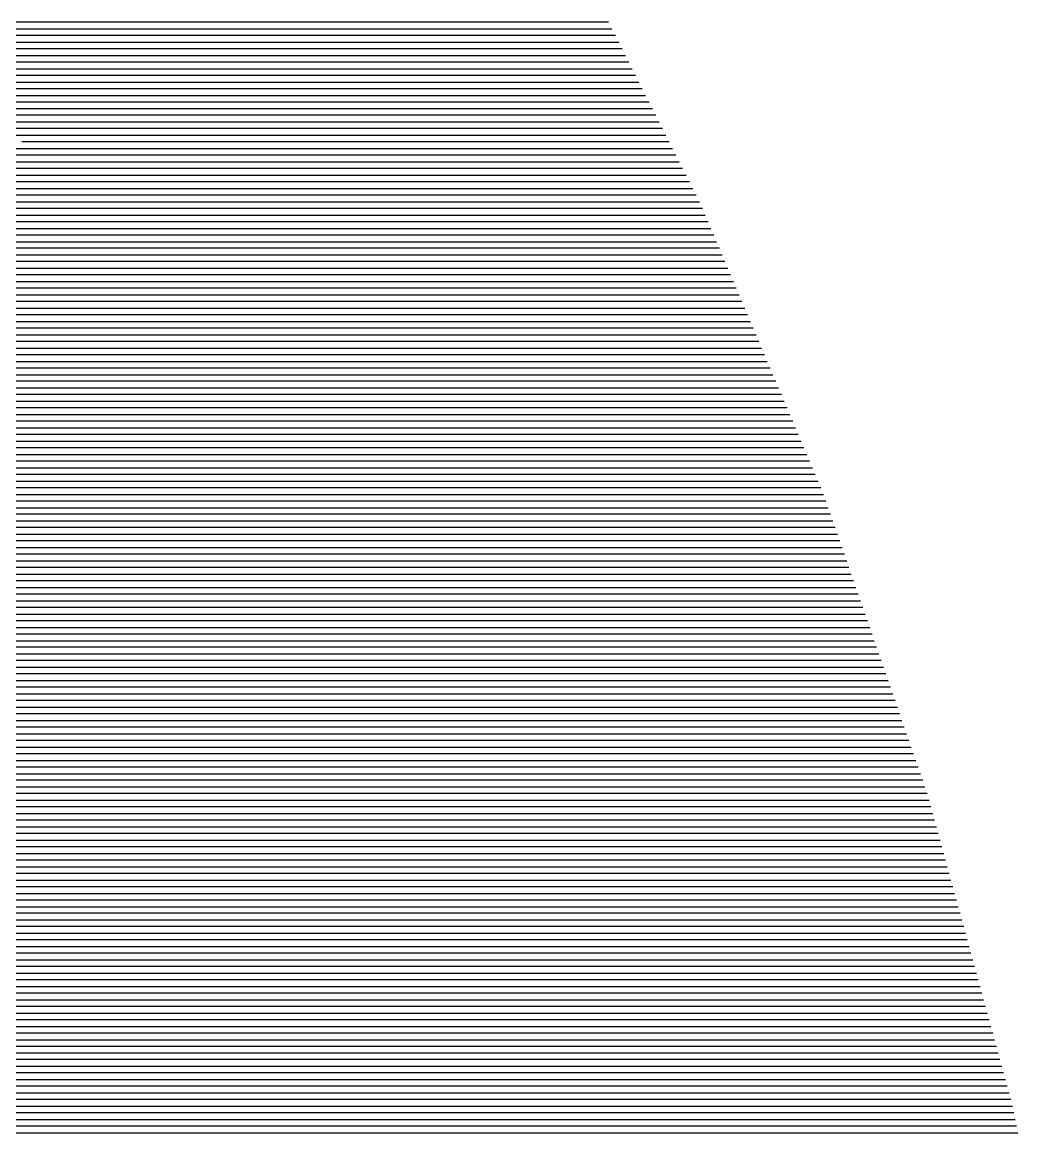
# Model space of a CAD drawing. Header units: metres. Extents: x -6.9 to 6.9, y -7 to 7.
# Drawn here: x 5.208 to 6.705, y 1.678 to 3.348 of the extents above; entities that cross this region are included whole.
import ezdxf

# ---------------------------------------------------------------- set-up
doc = ezdxf.new("R2010")
doc.units = ezdxf.units.M

msp = doc.modelspace()

# ---------------------------------------------------------------- linework, layer by layer
for p, q in [((5.682379, 3.347827, 0.770491), (5.020671, 3.347827, 0.643281)), ((5.825388, 3.347827, 0.797742), (5.682379, 3.347827, 0.770491)), ((6.0896, 3.347827, 0.848906), (5.825388, 3.347827, 0.797742)), ((5.629621, 3.327827, 0.761312), (4.99062, 3.327827, 0.638467)), ((5.005646, 3.337827, 0.640874), (5.656, 3.337827, 0.765901)), ((5.794709, 3.327827, 0.79277), (5.629621, 3.327827, 0.761312)), ((5.656, 3.337827, 0.765901), (5.810049, 3.337827, 0.795256)), ((6.099713, 3.327827, 0.851833), (5.794709, 3.327827, 0.79277)), ((5.810049, 3.337827, 0.795256), (6.094657, 3.337827, 0.85037)), ((5.576862, 3.307827, 0.752132), (4.960568, 3.307827, 0.633653)), ((4.975594, 3.317827, 0.63606), (5.603242, 3.317827, 0.756722)), ((5.76403, 3.307827, 0.787798), (5.576862, 3.307827, 0.752132)), ((5.603242, 3.317827, 0.756722), (5.77937, 3.317827, 0.790284)), ((6.109826, 3.307827, 0.854761), (5.76403, 3.307827, 0.787798)), ((5.77937, 3.317827, 0.790284), (6.10477, 3.317827, 0.853297)), ((4.945542, 3.297827, 0.631246), (5.550483, 3.297827, 0.747543)), ((5.550483, 3.297827, 0.747543), (5.74869, 3.297827, 0.785312)), ((5.74869, 3.297827, 0.785312), (6.114883, 3.297827, 0.856225)), ((4.91549, 3.277827, 0.626432), (5.497725, 3.277827, 0.738364)), ((5.524104, 3.287827, 0.742953), (4.930516, 3.287827, 0.628839)), ((5.497725, 3.277827, 0.738364), (5.718011, 3.277827, 0.78034)), ((5.733351, 3.287827, 0.782826), (5.524104, 3.287827, 0.742953)), ((5.718011, 3.277827, 0.78034), (6.124996, 3.277827, 0.859152)), ((6.119939, 3.287827, 0.857688), (5.733351, 3.287827, 0.782826)), ((4.885439, 3.257827, 0.621618), (5.444966, 3.257827, 0.729185)), ((5.471346, 3.267827, 0.733774), (4.900464, 3.267827, 0.624025)), ((5.444966, 3.257827, 0.729185), (5.687332, 3.257827, 0.775368)), ((5.702672, 3.267827, 0.777854), (5.471346, 3.267827, 0.733774)), ((5.687332, 3.257827, 0.775368), (6.135109, 3.257827, 0.86208)), ((6.130052, 3.267827, 0.860616), (5.702672, 3.267827, 0.777854)), ((5.418587, 3.247827, 0.724595), (4.870413, 3.247827, 0.619211)), ((5.671993, 3.247827, 0.772882), (5.418587, 3.247827, 0.724595)), ((6.140165, 3.247827, 0.863543), (5.671993, 3.247827, 0.772882)), ((5.365829, 3.227827, 0.715416), (4.840361, 3.227827, 0.614397)), ((4.855387, 3.237827, 0.616804), (5.392208, 3.237827, 0.720005)), ((5.641314, 3.227827, 0.767911), (5.365829, 3.227827, 0.715416)), ((5.392208, 3.237827, 0.720005), (5.656653, 3.237827, 0.770396)), ((6.150278, 3.227827, 0.866471), (5.641314, 3.227827, 0.767911)), ((5.656653, 3.237827, 0.770396), (6.145222, 3.237827, 0.865007)), ((5.31307, 3.207827, 0.706237), (4.810309, 3.207827, 0.609583)), ((4.825335, 3.217827, 0.61199), (5.339449, 3.217827, 0.710826)), ((5.610635, 3.207827, 0.762939), (5.31307, 3.207827, 0.706237)), ((5.339449, 3.217827, 0.710826), (5.625974, 3.217827, 0.765425)), ((6.160391, 3.207827, 0.869398), (5.610635, 3.207827, 0.762939)), ((5.625974, 3.217827, 0.765425), (6.155335, 3.217827, 0.867935)), ((4.795283, 3.197827, 0.607176), (5.286691, 3.197827, 0.701647)), ((5.286691, 3.197827, 0.701647), (5.595295, 3.197827, 0.760453)), ((5.595295, 3.197827, 0.760453), (6.165448, 3.197827, 0.870862)), ((4.765232, 3.177827, 0.602362), (5.233933, 3.177827, 0.692468)), ((5.260312, 3.187827, 0.697057), (4.780257, 3.187827, 0.604769)), ((5.233933, 3.177827, 0.692468), (5.564616, 3.177827, 0.755481)), ((5.579956, 3.187827, 0.757967), (5.260312, 3.187827, 0.697057)), ((5.564616, 3.177827, 0.755481), (6.175561, 3.177827, 0.87379)), ((6.170505, 3.187827, 0.872326), (5.579956, 3.187827, 0.757967)), ((5.181174, 3.157827, 0.683289), (5.533937, 3.157827, 0.750509)), ((5.549277, 3.167827, 0.752995), (5.207553, 3.167827, 0.687878)), ((5.533937, 3.157827, 0.750509), (6.185674, 3.157827, 0.876717)), ((6.180618, 3.167827, 0.875253), (5.549277, 3.167827, 0.752995)), ((5.518598, 3.147827, 0.748023), (5.154795, 3.147827, 0.678699)), ((6.190731, 3.147827, 0.878181), (5.518598, 3.147827, 0.748023)), ((5.487918, 3.127827, 0.743051), (5.102037, 3.127827, 0.66952)), ((5.128416, 3.137827, 0.67411), (5.503258, 3.137827, 0.745537)), ((6.200844, 3.127827, 0.881108), (5.487918, 3.127827, 0.743051)), ((5.503258, 3.137827, 0.745537), (6.195787, 3.137827, 0.879645)), ((5.457239, 3.107827, 0.738079), (5.049278, 3.107827, 0.660341)), ((5.075657, 3.117827, 0.66493), (5.472579, 3.117827, 0.740565)), ((6.210957, 3.107827, 0.884036), (5.457239, 3.107827, 0.738079)), ((5.472579, 3.117827, 0.740565), (6.2059, 3.117827, 0.882572)), ((5.022899, 3.097827, 0.655751), (5.4419, 3.097827, 0.735593)), ((5.4419, 3.097827, 0.735593), (6.216013, 3.097827, 0.885499)), ((4.97014, 3.077827, 0.646572), (5.411221, 3.077827, 0.730622)), ((5.42656, 3.087827, 0.733107), (4.99652, 3.087827, 0.651162)), ((5.411221, 3.077827, 0.730622), (6.226126, 3.077827, 0.888427)), ((6.22107, 3.087827, 0.886963), (5.42656, 3.087827, 0.733107)), ((4.917382, 3.057827, 0.637393), (5.380542, 3.057827, 0.72565)), ((5.395881, 3.067827, 0.728136), (4.943761, 3.067827, 0.641982)), ((5.380542, 3.057827, 0.72565), (6.179996, 3.057827, 0.880463)), ((6.207357, 3.067827, 0.885277), (5.395881, 3.067827, 0.728136)), ((6.179996, 3.057827, 0.880463), (6.200271, 3.057827, 0.884359)), ((6.200271, 3.057827, 0.884359), (6.23482, 3.057827, 0.891095)), ((6.215946, 3.067827, 0.886927), (6.207357, 3.067827, 0.885277)), ((6.230582, 3.067827, 0.889781), (6.215946, 3.067827, 0.886927)), ((5.365202, 3.047827, 0.723164), (4.891003, 3.047827, 0.632803)), ((6.152634, 3.047827, 0.875649), (5.365202, 3.047827, 0.723164)), ((6.184597, 3.047827, 0.881791), (6.152634, 3.047827, 0.875649)), ((6.239059, 3.047827, 0.892409), (6.184597, 3.047827, 0.881791)), ((5.334523, 3.027827, 0.718192), (4.838244, 3.027827, 0.623624)), ((4.864624, 3.037827, 0.628214), (5.349863, 3.037827, 0.720678)), ((6.097912, 3.027827, 0.866021), (5.334523, 3.027827, 0.718192)), ((5.349863, 3.037827, 0.720678), (6.125273, 3.037827, 0.870835)), ((6.153247, 3.027827, 0.876654), (6.097912, 3.027827, 0.866021)), ((6.125273, 3.037827, 0.870835), (6.168922, 3.037827, 0.879222)), ((6.247536, 3.027827, 0.895037), (6.153247, 3.027827, 0.876654)), ((6.168922, 3.037827, 0.879222), (6.243297, 3.037827, 0.893723)), ((5.303844, 3.007827, 0.71322), (4.785486, 3.007827, 0.614445)), ((4.811865, 3.017827, 0.619034), (5.319184, 3.017827, 0.715706)), ((6.043189, 3.007827, 0.856393), (5.303844, 3.007827, 0.71322)), ((5.319184, 3.017827, 0.715706), (6.07055, 3.017827, 0.861207)), ((6.121897, 3.007827, 0.871518), (6.043189, 3.007827, 0.856393)), ((6.07055, 3.017827, 0.861207), (6.137572, 3.017827, 0.874086)), ((6.256013, 3.007827, 0.897665), (6.121897, 3.007827, 0.871518)), ((6.137572, 3.017827, 0.874086), (6.251774, 3.017827, 0.896351)), ((4.759107, 2.997827, 0.609855), (5.288505, 2.997827, 0.710734)), ((5.288505, 2.997827, 0.710734), (6.015828, 2.997827, 0.851579)), ((6.015828, 2.997827, 0.851579), (6.106222, 2.997827, 0.868949)), ((6.106222, 2.997827, 0.868949), (6.260252, 2.997827, 0.898979)), ((4.706348, 2.977827, 0.600676), (5.257826, 2.977827, 0.705762)), ((5.273165, 2.987827, 0.708248), (4.732728, 2.987827, 0.605266)), ((5.257826, 2.977827, 0.705762), (5.961105, 2.977827, 0.841951)), ((5.988466, 2.987827, 0.846765), (5.273165, 2.987827, 0.708248)), ((5.961105, 2.977827, 0.841951), (6.074873, 2.977827, 0.863813)), ((6.090548, 2.987827, 0.866381), (5.988466, 2.987827, 0.846765)), ((6.074873, 2.977827, 0.863813), (6.268729, 2.977827, 0.901607)), ((6.26449, 2.987827, 0.900293), (6.090548, 2.987827, 0.866381)), ((4.65359, 2.957827, 0.591497), (5.227146, 2.957827, 0.70079)), ((5.242486, 2.967827, 0.703276), (4.679969, 2.967827, 0.596087)), ((5.227146, 2.957827, 0.70079), (5.906382, 2.957827, 0.832323)), ((5.933743, 2.967827, 0.837137), (5.242486, 2.967827, 0.703276)), ((5.906382, 2.957827, 0.832323), (6.043523, 2.957827, 0.858676)), ((6.059198, 2.967827, 0.861244), (5.933743, 2.967827, 0.837137)), ((6.043523, 2.957827, 0.858676), (6.277206, 2.957827, 0.904236)), ((6.272967, 2.967827, 0.902922), (6.059198, 2.967827, 0.861244)), ((5.211807, 2.947827, 0.698304), (4.627211, 2.947827, 0.586907)), ((5.879021, 2.947827, 0.82751), (5.211807, 2.947827, 0.698304)), ((6.027848, 2.947827, 0.856108), (5.879021, 2.947827, 0.82751)), ((6.281444, 2.947827, 0.90555), (6.027848, 2.947827, 0.856108)), ((5.824298, 2.927827, 0.817882), (5.181128, 2.927827, 0.693333)), ((5.196467, 2.937827, 0.695819), (5.851659, 2.937827, 0.822696)), ((5.996499, 2.927827, 0.850971), (5.824298, 2.927827, 0.817882)), ((5.851659, 2.937827, 0.822696), (6.012173, 2.937827, 0.853539)), ((6.289921, 2.927827, 0.908178), (5.996499, 2.927827, 0.850971)), ((6.012173, 2.937827, 0.853539), (6.285683, 2.937827, 0.906864)), ((5.769575, 2.907827, 0.808254), (5.150449, 2.907827, 0.688361)), ((5.165788, 2.917827, 0.690847), (5.796936, 2.917827, 0.813068)), ((5.965149, 2.907827, 0.845835), (5.769575, 2.907827, 0.808254)), ((5.796936, 2.917827, 0.813068), (5.980824, 2.917827, 0.848403)), ((6.298398, 2.907827, 0.910806), (5.965149, 2.907827, 0.845835)), ((5.980824, 2.917827, 0.848403), (6.29416, 2.917827, 0.909492)), ((5.135109, 2.897827, 0.685875), (5.742214, 2.897827, 0.80344)), ((5.742214, 2.897827, 0.80344), (5.949474, 2.897827, 0.843266)), ((5.949474, 2.897827, 0.843266), (6.302637, 2.897827, 0.91212)), ((5.10443, 2.877827, 0.680903), (5.687491, 2.877827, 0.793812)), ((5.714852, 2.887827, 0.798626), (5.11977, 2.887827, 0.683389)), ((5.687491, 2.877827, 0.793812), (5.918124, 2.877827, 0.83813)), ((5.933799, 2.887827, 0.840698), (5.714852, 2.887827, 0.798626)), ((5.918124, 2.877827, 0.83813), (6.311114, 2.877827, 0.914748)), ((6.306876, 2.887827, 0.913434), (5.933799, 2.887827, 0.840698)), ((5.073751, 2.857827, 0.675931), (5.632768, 2.857827, 0.784184)), ((5.66013, 2.867827, 0.788998), (5.089091, 2.867827, 0.678417)), ((5.632768, 2.857827, 0.784184), (5.886775, 2.857827, 0.832993)), ((5.90245, 2.867827, 0.835561), (5.66013, 2.867827, 0.788998)), ((5.886775, 2.857827, 0.832993), (6.319591, 2.857827, 0.917376)), ((6.315353, 2.867827, 0.916062), (5.90245, 2.867827, 0.835561)), ((5.605407, 2.847827, 0.77937), (5.058412, 2.847827, 0.673445)), ((5.8711, 2.847827, 0.830425), (5.605407, 2.847827, 0.77937)), ((6.32383, 2.847827, 0.91869), (5.8711, 2.847827, 0.830425)), ((5.550684, 2.827827, 0.769742), (5.027733, 2.827827, 0.668473)), ((5.043072, 2.837827, 0.670959), (5.578045, 2.837827, 0.774556)), ((5.83975, 2.827827, 0.825288), (5.550684, 2.827827, 0.769742)), ((5.578045, 2.837827, 0.774556), (5.855425, 2.837827, 0.827856)), ((6.332307, 2.827827, 0.921319), (5.83975, 2.827827, 0.825288)), ((5.855425, 2.837827, 0.827856), (6.328068, 2.837827, 0.920005)), ((5.495961, 2.807827, 0.760114), (4.997054, 2.807827, 0.663501)), ((5.012393, 2.817827, 0.665987), (5.523323, 2.817827, 0.764928)), ((5.808401, 2.807827, 0.820152), (5.495961, 2.807827, 0.760114)), ((5.523323, 2.817827, 0.764928), (5.824076, 2.817827, 0.82272)), ((6.340784, 2.807827, 0.923947), (5.808401, 2.807827, 0.820152)), ((5.824076, 2.817827, 0.82272), (6.336545, 2.817827, 0.922633)), ((4.981714, 2.797827, 0.661016), (5.4686, 2.797827, 0.7553)), ((5.4686, 2.797827, 0.7553), (5.792726, 2.797827, 0.817583)), ((5.792726, 2.797827, 0.817583), (6.345022, 2.797827, 0.925261)), ((4.951035, 2.777827, 0.656044), (5.413877, 2.777827, 0.745672)), ((5.441238, 2.787827, 0.750486), (4.966375, 2.787827, 0.65853)), ((5.413877, 2.777827, 0.745672), (5.761376, 2.777827, 0.812447)), ((5.777051, 2.787827, 0.815015), (5.441238, 2.787827, 0.750486)), ((5.761376, 2.777827, 0.812447), (6.3535, 2.777827, 0.927889)), ((6.349261, 2.787827, 0.926575), (5.777051, 2.787827, 0.815015)), ((4.920356, 2.757827, 0.651072), (5.359154, 2.757827, 0.736045)), ((5.386516, 2.767827, 0.740858), (4.935695, 2.767827, 0.653558)), ((5.359154, 2.757827, 0.736045), (5.730027, 2.757827, 0.80731)), ((5.745701, 2.767827, 0.809878), (5.386516, 2.767827, 0.740858)), ((5.730027, 2.757827, 0.80731), (6.361977, 2.757827, 0.930517)), ((6.357738, 2.767827, 0.929203), (5.745701, 2.767827, 0.809878)), ((5.331793, 2.747827, 0.731231), (4.905016, 2.747827, 0.648586)), ((5.714352, 2.747827, 0.804742), (5.331793, 2.747827, 0.731231)), ((6.366215, 2.747827, 0.931831), (5.714352, 2.747827, 0.804742)), ((5.27707, 2.727827, 0.721603), (4.874337, 2.727827, 0.643614)), ((4.889677, 2.737827, 0.6461), (5.304432, 2.737827, 0.726417)), ((5.683002, 2.727827, 0.799605), (5.27707, 2.727827, 0.721603)), ((5.304432, 2.737827, 0.726417), (5.698677, 2.737827, 0.802173)), ((6.374692, 2.727827, 0.934459), (5.683002, 2.727827, 0.799605)), ((5.698677, 2.737827, 0.802173), (6.370454, 2.737827, 0.933145)), ((5.222347, 2.707827, 0.711975), (4.843658, 2.707827, 0.638642)), ((4.858998, 2.717827, 0.641128), (5.249709, 2.717827, 0.716789)), ((5.651652, 2.707827, 0.794469), (5.222347, 2.707827, 0.711975)), ((5.249709, 2.717827, 0.716789), (5.667327, 2.717827, 0.797037)), ((6.383169, 2.707827, 0.937088), (5.651652, 2.707827, 0.794469)), ((5.667327, 2.717827, 0.797037), (6.378931, 2.717827, 0.935774)), ((5.194986, 2.697827, 0.707161), (5.635978, 2.697827, 0.7919)), ((5.635978, 2.697827, 0.7919), (6.387408, 2.697827, 0.938402)), ((5.140263, 2.677827, 0.697533), (5.604628, 2.677827, 0.786764)), ((5.620303, 2.687827, 0.789332), (5.167625, 2.687827, 0.702347)), ((5.604628, 2.677827, 0.786764), (6.395885, 2.677827, 0.94103)), ((6.391647, 2.687827, 0.939716), (5.620303, 2.687827, 0.789332)), ((5.085541, 2.657827, 0.687905), (5.573278, 2.657827, 0.781627)), ((5.588953, 2.667827, 0.784195), (5.112902, 2.667827, 0.692719)), ((5.573278, 2.657827, 0.781627), (6.404362, 2.657827, 0.943658)), ((6.400124, 2.667827, 0.942344), (5.588953, 2.667827, 0.784195)), ((5.557603, 2.647827, 0.779059), (5.058179, 2.647827, 0.683091)), ((6.408601, 2.647827, 0.944972), (5.557603, 2.647827, 0.779059)), ((5.526254, 2.627827, 0.773922), (5.003456, 2.627827, 0.673463)), ((5.030818, 2.637827, 0.678277), (5.541929, 2.637827, 0.77649)), ((6.380695, 2.627827, 0.940507), (5.526254, 2.627827, 0.773922)), ((5.541929, 2.637827, 0.77649), (6.409992, 2.637827, 0.945731)), ((6.394864, 2.627827, 0.943252), (6.380695, 2.627827, 0.940507)), ((6.416235, 2.627827, 0.947445), (6.394864, 2.627827, 0.943252)), ((6.409992, 2.637827, 0.945731), (6.411101, 2.637827, 0.945946)), ((6.411101, 2.637827, 0.945946), (6.412773, 2.637827, 0.946274)), ((5.494904, 2.607827, 0.768786), (4.948734, 2.607827, 0.663835)), ((4.976095, 2.617827, 0.668649), (5.510579, 2.617827, 0.771354)), ((6.322102, 2.607827, 0.930059), (5.494904, 2.607827, 0.768786)), ((5.510579, 2.617827, 0.771354), (6.351398, 2.617827, 0.935283)), ((6.362391, 2.607827, 0.937863), (6.322102, 2.607827, 0.930059)), ((6.351398, 2.617827, 0.935283), (6.378628, 2.617827, 0.940557)), ((6.423159, 2.607827, 0.949786), (6.362391, 2.607827, 0.937863)), ((6.378628, 2.617827, 0.940557), (6.419697, 2.617827, 0.948616)), ((4.921372, 2.597827, 0.659021), (5.479229, 2.597827, 0.766217)), ((5.479229, 2.597827, 0.766217), (6.292805, 2.597827, 0.924835)), ((6.292805, 2.597827, 0.924835), (6.346154, 2.597827, 0.935169)), ((6.346154, 2.597827, 0.935169), (6.42662, 2.597827, 0.950957)), ((4.866649, 2.577827, 0.649393), (5.44788, 2.577827, 0.761081)), ((5.463554, 2.587827, 0.763649), (4.894011, 2.587827, 0.654207)), ((5.44788, 2.577827, 0.761081), (6.234211, 2.577827, 0.914387)), ((6.263508, 2.587827, 0.919611), (5.463554, 2.587827, 0.763649)), ((6.234211, 2.577827, 0.914387), (6.313681, 2.577827, 0.92978)), ((6.329917, 2.587827, 0.932474), (6.263508, 2.587827, 0.919611)), ((6.313681, 2.577827, 0.92978), (6.433544, 2.577827, 0.953299)), ((6.430082, 2.587827, 0.952128), (6.329917, 2.587827, 0.932474)), ((4.811927, 2.557827, 0.639766), (5.41653, 2.557827, 0.755944)), ((5.432205, 2.567827, 0.758512), (4.839288, 2.567827, 0.64458)), ((5.41653, 2.557827, 0.755944), (6.175617, 2.557827, 0.903938)), ((6.204914, 2.567827, 0.909162), (5.432205, 2.567827, 0.758512)), ((6.175617, 2.557827, 0.903938), (6.281207, 2.557827, 0.924391)), ((6.297444, 2.567827, 0.927086), (6.204914, 2.567827, 0.909162)), ((6.281207, 2.557827, 0.924391), (6.440467, 2.557827, 0.95564)), ((6.437006, 2.567827, 0.954469), (6.297444, 2.567827, 0.927086)), ((5.400855, 2.547827, 0.753376), (4.784565, 2.547827, 0.634952)), ((6.146321, 2.547827, 0.898714), (5.400855, 2.547827, 0.753376)), ((6.264971, 2.547827, 0.921697), (6.146321, 2.547827, 0.898714)), ((6.443929, 2.547827, 0.956811), (6.264971, 2.547827, 0.921697)), ((5.369505, 2.527827, 0.748239), (4.729843, 2.527827, 0.625324)), ((4.757204, 2.537827, 0.630138), (5.38518, 2.537827, 0.750807)), ((6.087727, 2.527827, 0.888266), (5.369505, 2.527827, 0.748239)), ((5.38518, 2.537827, 0.750807), (6.117024, 2.537827, 0.89349)), ((6.232497, 2.527827, 0.916308), (6.087727, 2.527827, 0.888266)), ((6.117024, 2.537827, 0.89349), (6.248734, 2.537827, 0.919003)), ((6.450853, 2.527827, 0.959152), (6.232497, 2.527827, 0.916308)), ((6.248734, 2.537827, 0.919003), (6.447391, 2.537827, 0.957982)), ((5.338156, 2.507827, 0.743103), (4.67512, 2.507827, 0.615696)), ((4.702481, 2.517827, 0.62051), (5.353831, 2.517827, 0.745671)), ((6.029133, 2.507827, 0.877818), (5.338156, 2.507827, 0.743103)), ((5.353831, 2.517827, 0.745671), (6.05843, 2.517827, 0.883042)), ((6.200024, 2.507827, 0.91092), (6.029133, 2.507827, 0.877818)), ((6.05843, 2.517827, 0.883042), (6.216261, 2.517827, 0.913614)), ((6.457776, 2.507827, 0.961494), (6.200024, 2.507827, 0.91092)), ((6.216261, 2.517827, 0.913614), (6.454314, 2.517827, 0.960323)), ((4.647758, 2.497827, 0.610882), (5.322481, 2.497827, 0.740534)), ((5.322481, 2.497827, 0.740534), (5.999836, 2.497827, 0.872594)), ((5.999836, 2.497827, 0.872594), (6.183787, 2.497827, 0.908226)), ((6.183787, 2.497827, 0.908226), (6.461238, 2.497827, 0.962665)), ((4.593036, 2.477827, 0.601254), (5.291131, 2.477827, 0.735398)), ((5.306806, 2.487827, 0.737966), (4.620397, 2.487827, 0.606068)), ((5.291131, 2.477827, 0.735398), (5.941243, 2.477827, 0.862146)), ((5.970539, 2.487827, 0.86737), (5.306806, 2.487827, 0.737966)), ((5.941243, 2.477827, 0.862146), (6.151314, 2.477827, 0.902837)), ((6.16755, 2.487827, 0.905531), (5.970539, 2.487827, 0.86737)), ((6.151314, 2.477827, 0.902837), (6.468161, 2.477827, 0.965006)), ((6.4647, 2.487827, 0.963835), (6.16755, 2.487827, 0.905531)), ((4.538313, 2.457827, 0.591626), (5.259782, 2.457827, 0.730261)), ((5.275456, 2.467827, 0.732829), (4.565674, 2.467827, 0.59644)), ((5.259782, 2.457827, 0.730261), (5.882649, 2.457827, 0.851697)), ((5.911946, 2.467827, 0.856922), (5.275456, 2.467827, 0.732829)), ((5.882649, 2.457827, 0.851697), (6.11884, 2.457827, 0.897448)), ((6.135077, 2.467827, 0.900143), (5.911946, 2.467827, 0.856922)), ((6.11884, 2.457827, 0.897448), (6.475085, 2.457827, 0.967348)), ((6.471623, 2.467827, 0.966177), (6.135077, 2.467827, 0.900143)), ((5.244107, 2.447827, 0.727693), (4.510951, 2.447827, 0.586812)), ((5.853352, 2.447827, 0.846473), (5.244107, 2.447827, 0.727693)), ((6.102604, 2.447827, 0.894754), (5.853352, 2.447827, 0.846473)), ((6.478547, 2.447827, 0.968518), (6.102604, 2.447827, 0.894754)), ((5.212757, 2.427827, 0.722556), (4.456229, 2.427827, 0.577184)), ((4.48359, 2.437827, 0.581998), (5.228432, 2.437827, 0.725124)), ((5.794758, 2.427827, 0.836025), (5.212757, 2.427827, 0.722556)), ((5.228432, 2.437827, 0.725124), (5.824055, 2.437827, 0.841249)), ((6.07013, 2.427827, 0.889365), (5.794758, 2.427827, 0.836025)), ((5.824055, 2.437827, 0.841249), (6.086367, 2.437827, 0.89206)), ((6.48547, 2.427827, 0.97086), (6.07013, 2.427827, 0.889365)), ((6.086367, 2.437827, 0.89206), (6.482008, 2.437827, 0.969689)), ((5.736165, 2.407827, 0.825577), (5.181407, 2.407827, 0.71742)), ((5.197082, 2.417827, 0.719988), (5.765462, 2.417827, 0.830801)), ((6.037657, 2.407827, 0.883977), (5.736165, 2.407827, 0.825577)), ((5.765462, 2.417827, 0.830801), (6.053893, 2.417827, 0.886671)), ((6.492394, 2.407827, 0.973201), (6.037657, 2.407827, 0.883977)), ((6.053893, 2.417827, 0.886671), (6.488932, 2.417827, 0.972031)), ((5.165733, 2.397827, 0.714851), (5.706868, 2.397827, 0.820353)), ((5.706868, 2.397827, 0.820353), (6.02142, 2.397827, 0.881282)), ((6.02142, 2.397827, 0.881282), (6.495855, 2.397827, 0.974372)), ((5.134383, 2.377827, 0.709715), (5.648274, 2.377827, 0.809905)), ((5.677571, 2.387827, 0.815129), (5.150058, 2.387827, 0.712283)), ((5.648274, 2.377827, 0.809905), (5.988947, 2.377827, 0.875894)), ((6.005183, 2.387827, 0.878588), (5.677571, 2.387827, 0.815129)), ((5.988947, 2.377827, 0.875894), (6.502779, 2.377827, 0.976714)), ((6.499317, 2.387827, 0.975543), (6.005183, 2.387827, 0.878588)), ((5.103033, 2.357827, 0.704578), (5.589681, 2.357827, 0.799456)), ((5.618977, 2.367827, 0.804681), (5.118708, 2.367827, 0.707146)), ((5.589681, 2.357827, 0.799456), (5.956473, 2.357827, 0.870505)), ((5.97271, 2.367827, 0.873199), (5.618977, 2.367827, 0.804681)), ((5.956473, 2.357827, 0.870505), (6.509702, 2.357827, 0.979055)), ((6.506241, 2.367827, 0.977884), (5.97271, 2.367827, 0.873199)), ((5.560384, 2.347827, 0.794232), (5.087358, 2.347827, 0.70201)), ((5.940237, 2.347827, 0.867811), (5.560384, 2.347827, 0.794232)), ((6.513164, 2.347827, 0.980226), (5.940237, 2.347827, 0.867811)), ((5.50179, 2.327827, 0.783784), (5.056009, 2.327827, 0.696873)), ((5.071684, 2.337827, 0.699441), (5.531087, 2.337827, 0.789008)), ((5.907763, 2.327827, 0.862422), (5.50179, 2.327827, 0.783784)), ((5.531087, 2.337827, 0.789008), (5.924, 2.337827, 0.865117)), ((6.520088, 2.327827, 0.982567), (5.907763, 2.327827, 0.862422)), ((5.924, 2.337827, 0.865117), (6.516626, 2.337827, 0.981397)), ((5.443196, 2.307827, 0.773336), (5.024659, 2.307827, 0.691737)), ((5.040334, 2.317827, 0.694305), (5.472493, 2.317827, 0.77856)), ((5.87529, 2.307827, 0.857034), (5.443196, 2.307827, 0.773336)), ((5.472493, 2.317827, 0.77856), (5.891526, 2.317827, 0.859728)), ((6.527011, 2.307827, 0.984909), (5.87529, 2.307827, 0.857034)), ((5.891526, 2.317827, 0.859728), (6.523549, 2.317827, 0.983738)), ((5.008984, 2.297827, 0.689168), (5.413899, 2.297827, 0.768112)), ((5.413899, 2.297827, 0.768112), (5.859053, 2.297827, 0.854339)), ((5.859053, 2.297827, 0.854339), (6.530473, 2.297827, 0.98608)), ((4.977635, 2.277827, 0.684032), (5.355306, 2.277827, 0.757664)), ((5.384603, 2.287827, 0.762888), (4.993309, 2.287827, 0.6866)), ((5.355306, 2.277827, 0.757664), (5.82658, 2.277827, 0.848951)), ((5.842816, 2.287827, 0.851645), (5.384603, 2.287827, 0.762888)), ((5.82658, 2.277827, 0.848951), (6.537396, 2.277827, 0.988421)), ((6.533935, 2.287827, 0.98725), (5.842816, 2.287827, 0.851645)), ((4.946285, 2.257827, 0.678895), (5.296712, 2.257827, 0.747216)), ((5.326009, 2.267827, 0.75244), (4.96196, 2.267827, 0.681463)), ((5.296712, 2.257827, 0.747216), (5.794106, 2.257827, 0.843562)), ((5.810343, 2.267827, 0.846256), (5.326009, 2.267827, 0.75244)), ((5.794106, 2.257827, 0.843562), (6.54432, 2.257827, 0.990763)), ((6.540858, 2.267827, 0.989592), (5.810343, 2.267827, 0.846256)), ((4.914935, 2.237827, 0.673758), (5.238118, 2.237827, 0.736767)), ((5.267415, 2.247827, 0.741991), (4.93061, 2.247827, 0.676327)), ((5.238118, 2.237827, 0.736767), (5.761633, 2.237827, 0.838173)), ((5.77787, 2.247827, 0.840868), (5.267415, 2.247827, 0.741991)), ((5.761633, 2.237827, 0.838173), (6.551243, 2.237827, 0.993104)), ((6.547782, 2.247827, 0.991933), (5.77787, 2.247827, 0.840868)), ((5.208822, 2.227827, 0.731543), (4.89926, 2.227827, 0.67119)), ((5.745396, 2.227827, 0.835479), (5.208822, 2.227827, 0.731543)), ((6.554705, 2.227827, 0.994275), (5.745396, 2.227827, 0.835479)), ((5.712923, 2.207827, 0.830091), (5.150228, 2.207827, 0.721095)), ((5.179525, 2.217827, 0.726319), (5.729159, 2.217827, 0.832785)), ((6.561629, 2.207827, 0.996616), (5.712923, 2.207827, 0.830091)), ((5.729159, 2.217827, 0.832785), (6.558167, 2.217827, 0.995446)), ((5.680449, 2.187827, 0.824702), (5.091634, 2.187827, 0.710647)), ((5.120931, 2.197827, 0.715871), (5.696686, 2.197827, 0.827396)), ((6.568552, 2.187827, 0.998958), (5.680449, 2.187827, 0.824702)), ((5.696686, 2.197827, 0.827396), (6.56509, 2.197827, 0.997787)), ((5.062337, 2.177827, 0.705423), (5.664213, 2.177827, 0.822008)), ((5.664213, 2.177827, 0.822008), (6.541948, 2.177827, 0.994229)), ((6.541948, 2.177827, 0.994229), (6.571374, 2.177827, 1.000008)), ((5.003744, 2.157827, 0.694975), (5.631739, 2.157827, 0.816619)), ((5.647976, 2.167827, 0.819313), (5.033041, 2.167827, 0.700199)), ((5.631739, 2.157827, 0.816619), (6.480061, 2.157827, 0.983069)), ((6.511005, 2.167827, 0.988649), (5.647976, 2.167827, 0.819313)), ((6.480061, 2.157827, 0.983069), (6.576833, 2.157827, 1.002075)), ((6.574104, 2.167827, 1.001041), (6.511005, 2.167827, 0.988649)), ((4.94515, 2.137827, 0.684526), (5.599266, 2.137827, 0.81123)), ((5.615503, 2.147827, 0.813925), (4.974447, 2.147827, 0.689751)), ((5.599266, 2.137827, 0.81123), (6.418174, 2.137827, 0.971909)), ((6.449118, 2.147827, 0.977489), (5.615503, 2.147827, 0.813925)), ((6.418174, 2.137827, 0.971909), (6.582292, 2.137827, 1.004141)), ((6.579563, 2.147827, 1.003108), (6.449118, 2.147827, 0.977489)), ((5.583029, 2.127827, 0.808536), (4.915853, 2.127827, 0.679302)), ((6.38723, 2.127827, 0.966329), (5.583029, 2.127827, 0.808536)), ((6.585022, 2.127827, 1.005174), (6.38723, 2.127827, 0.966329)), ((5.550556, 2.107827, 0.803147), (4.857259, 2.107827, 0.668854)), ((4.886556, 2.117827, 0.674078), (5.566792, 2.117827, 0.805842)), ((6.325343, 2.107827, 0.95517), (5.550556, 2.107827, 0.803147)), ((5.566792, 2.117827, 0.805842), (6.356287, 2.117827, 0.96075)), ((6.590481, 2.107827, 1.00724), (6.325343, 2.107827, 0.95517)), ((6.356287, 2.117827, 0.96075), (6.587751, 2.117827, 1.006207)), ((5.518082, 2.087827, 0.797759), (4.798666, 2.087827, 0.658406)), ((4.827963, 2.097827, 0.66363), (5.534319, 2.097827, 0.800453)), ((6.263456, 2.087827, 0.94401), (5.518082, 2.087827, 0.797759)), ((5.534319, 2.097827, 0.800453), (6.2944, 2.097827, 0.94959)), ((6.59594, 2.087827, 1.009307), (6.263456, 2.087827, 0.94401)), ((6.2944, 2.097827, 0.94959), (6.593211, 2.097827, 1.008273)), ((4.769369, 2.077827, 0.653182), (5.501846, 2.077827, 0.795064)), ((5.501846, 2.077827, 0.795064), (6.232513, 2.077827, 0.93843)), ((6.232513, 2.077827, 0.93843), (6.59867, 2.077827, 1.01034)), ((4.710775, 2.057827, 0.642734), (5.469372, 2.057827, 0.789676)), ((5.485609, 2.067827, 0.79237), (4.740072, 2.067827, 0.647958)), ((5.469372, 2.057827, 0.789676), (6.170626, 2.057827, 0.92727)), ((6.201569, 2.067827, 0.93285), (5.485609, 2.067827, 0.79237)), ((6.170626, 2.057827, 0.92727), (6.604129, 2.057827, 1.012406)), ((6.601399, 2.067827, 1.011373), (6.201569, 2.067827, 0.93285)), ((4.652182, 2.037827, 0.632285), (5.436899, 2.037827, 0.784287)), ((5.453136, 2.047827, 0.786982), (4.681478, 2.047827, 0.63751)), ((5.436899, 2.037827, 0.784287), (6.108739, 2.037827, 0.91611)), ((6.139682, 2.047827, 0.92169), (5.453136, 2.047827, 0.786982)), ((6.108739, 2.037827, 0.91611), (6.609588, 2.037827, 1.014472)), ((6.606858, 2.047827, 1.013439), (6.139682, 2.047827, 0.92169)), ((5.420662, 2.027827, 0.781593), (4.622885, 2.027827, 0.627061)), ((6.077795, 2.027827, 0.91053), (5.420662, 2.027827, 0.781593)), ((6.612317, 2.027827, 1.015505), (6.077795, 2.027827, 0.91053)), ((5.388189, 2.007827, 0.776204), (4.564291, 2.007827, 0.616613)), ((4.593588, 2.017827, 0.621837), (5.404425, 2.017827, 0.778899)), ((6.015908, 2.007827, 0.89937), (5.388189, 2.007827, 0.776204)), ((5.404425, 2.017827, 0.778899), (6.046852, 2.017827, 0.90495)), ((6.617777, 2.007827, 1.017572), (6.015908, 2.007827, 0.89937)), ((6.046852, 2.017827, 0.90495), (6.615047, 2.017827, 1.016538)), ((4.544046, 1.997827, 0.613142), (5.371952, 1.997827, 0.77351)), ((5.355715, 1.987827, 0.770816), (4.547671, 1.987827, 0.614295)), ((5.954021, 1.987827, 0.88821), (5.355715, 1.987827, 0.770816)), ((5.371952, 1.997827, 0.77351), (5.984965, 1.997827, 0.89379)), ((6.623236, 1.987827, 1.019638), (5.954021, 1.987827, 0.88821)), ((5.984965, 1.997827, 0.89379), (6.620506, 1.997827, 1.018605)), ((4.551297, 1.977827, 0.615449), (5.339479, 1.977827, 0.768121)), ((5.339479, 1.977827, 0.768121), (5.923078, 1.977827, 0.88263)), ((5.923078, 1.977827, 0.88263), (6.625965, 1.977827, 1.020671)), ((5.323242, 1.967827, 0.765427), (4.554923, 1.967827, 0.616602)), ((4.558548, 1.957827, 0.617755), (5.307005, 1.957827, 0.762733)), ((5.307005, 1.957827, 0.762733), (5.86119, 1.957827, 0.87147)), ((5.892134, 1.967827, 0.87705), (5.323242, 1.967827, 0.765427)), ((5.86119, 1.957827, 0.87147), (6.631424, 1.957827, 1.022737)), ((6.628695, 1.967827, 1.021704), (5.892134, 1.967827, 0.87705)), ((5.290769, 1.947827, 0.760038), (4.562174, 1.947827, 0.618908)), ((4.5658, 1.937827, 0.620061), (5.274532, 1.937827, 0.757344)), ((5.274532, 1.937827, 0.757344), (5.799303, 1.937827, 0.86031)), ((5.830247, 1.947827, 0.86589), (5.290769, 1.947827, 0.760038)), ((5.799303, 1.937827, 0.86031), (6.636883, 1.937827, 1.024804)), ((6.634154, 1.947827, 1.02377), (5.830247, 1.947827, 0.86589)), ((5.258295, 1.927827, 0.75465), (4.569425, 1.927827, 0.621214)), ((5.76836, 1.927827, 0.85473), (5.258295, 1.927827, 0.75465)), ((6.639613, 1.927827, 1.025837), (5.76836, 1.927827, 0.85473)), ((4.573051, 1.917827, 0.622367), (5.242058, 1.917827, 0.751955)), ((5.225822, 1.907827, 0.749261), (4.576677, 1.907827, 0.62352)), ((5.706473, 1.907827, 0.84357), (5.225822, 1.907827, 0.749261)), ((5.242058, 1.917827, 0.751955), (5.737416, 1.917827, 0.84915)), ((6.645072, 1.907827, 1.027903), (5.706473, 1.907827, 0.84357)), ((5.737416, 1.917827, 0.84915), (6.642343, 1.917827, 1.02687)), ((4.580302, 1.897827, 0.624673), (5.209585, 1.897827, 0.746567)), ((5.644586, 1.887827, 0.83241), (5.193348, 1.887827, 0.743873)), ((5.209585, 1.897827, 0.746567), (5.675529, 1.897827, 0.83799)), ((6.650531, 1.887827, 1.029969), (5.644586, 1.887827, 0.83241)), ((5.675529, 1.897827, 0.83799), (6.647802, 1.897827, 1.028936)), ((5.177112, 1.877827, 0.741178), (5.613642, 1.877827, 0.826831)), ((5.613642, 1.877827, 0.826831), (6.653261, 1.877827, 1.031002)), ((5.144638, 1.857827, 0.73579), (5.551755, 1.857827, 0.815671)), ((5.582699, 1.867827, 0.821251), (5.160875, 1.867827, 0.738484)), ((5.551755, 1.857827, 0.815671), (6.65872, 1.857827, 1.033069)), ((6.65599, 1.867827, 1.032036), (5.582699, 1.867827, 0.821251)), ((5.112165, 1.837827, 0.730401), (5.489868, 1.837827, 0.804511)), ((5.520812, 1.847827, 0.810091), (5.128402, 1.847827, 0.733095)), ((5.489868, 1.837827, 0.804511), (6.664179, 1.837827, 1.035135)), ((6.66145, 1.847827, 1.034102), (5.520812, 1.847827, 0.810091)), ((5.458925, 1.827827, 0.798931), (5.095928, 1.827827, 0.727707)), ((6.666909, 1.827827, 1.036168), (5.458925, 1.827827, 0.798931)), ((5.397037, 1.807827, 0.787771), (5.063455, 1.807827, 0.722318)), ((5.079691, 1.817827, 0.725012), (5.427981, 1.817827, 0.793351)), ((6.672368, 1.807827, 1.038234), (5.397037, 1.807827, 0.787771)), ((5.427981, 1.817827, 0.793351), (6.669638, 1.817827, 1.037201)), ((5.33515, 1.787827, 0.776611), (5.030981, 1.787827, 0.716929)), ((5.047218, 1.797827, 0.719624), (5.366094, 1.797827, 0.782191)), ((6.677827, 1.787827, 1.040301), (5.33515, 1.787827, 0.776611)), ((5.366094, 1.797827, 0.782191), (6.675097, 1.797827, 1.039268)), ((5.014745, 1.777827, 0.714235), (5.304207, 1.777827, 0.771031)), ((5.304207, 1.777827, 0.771031), (6.680556, 1.777827, 1.041334)), ((4.982271, 1.757827, 0.708847), (5.24232, 1.757827, 0.759871)), ((5.273263, 1.767827, 0.765451), (4.998508, 1.767827, 0.711541)), ((5.24232, 1.757827, 0.759871), (6.686016, 1.757827, 1.0434)), ((6.683286, 1.767827, 1.042367), (5.273263, 1.767827, 0.765451)), ((5.211376, 1.747827, 0.754291), (4.966035, 1.747827, 0.706152)), ((5.180433, 1.737827, 0.748711), (6.691475, 1.737827, 1.045466)), ((6.688745, 1.747827, 1.044433), (5.211376, 1.747827, 0.754291)), ((6.694204, 1.727827, 1.046499), (5.149489, 1.727827, 0.743131)), ((6.49008, 1.707827, 1.007405), (5.087602, 1.707827, 0.731971)), ((5.118546, 1.717827, 0.737551), (6.63161, 1.717827, 1.034704)), ((6.648296, 1.707827, 1.038431), (6.49008, 1.707827, 1.007405)), ((6.63161, 1.717827, 1.034704), (6.680923, 1.717827, 1.044374)), ((6.698591, 1.707827, 1.048362), (6.648296, 1.707827, 1.038431)), ((6.680923, 1.717827, 1.044374), (6.6966, 1.717827, 1.047469)), ((6.20702, 1.687827, 0.952809), (5.025715, 1.687827, 0.720811)), ((5.056659, 1.697827, 0.726391), (6.34855, 1.697827, 0.980107)), ((6.583041, 1.687827, 1.026546), (6.20702, 1.687827, 0.952809)), ((6.34855, 1.697827, 0.980107), (6.615669, 1.697827, 1.032488)), ((6.702574, 1.687827, 1.050149), (6.583041, 1.687827, 1.026546)), ((6.615669, 1.697827, 1.032488), (6.700582, 1.697827, 1.049256)), ((4.994772, 1.677827, 0.715231), (6.065489, 1.677827, 0.925511)), ((6.065489, 1.677827, 0.925511), (6.550414, 1.677827, 1.020603)), ((6.550414, 1.677827, 1.020603), (6.704565, 1.677827, 1.051042))]:
    msp.add_line(p, q)

doc.saveas('drawing.dxf')
